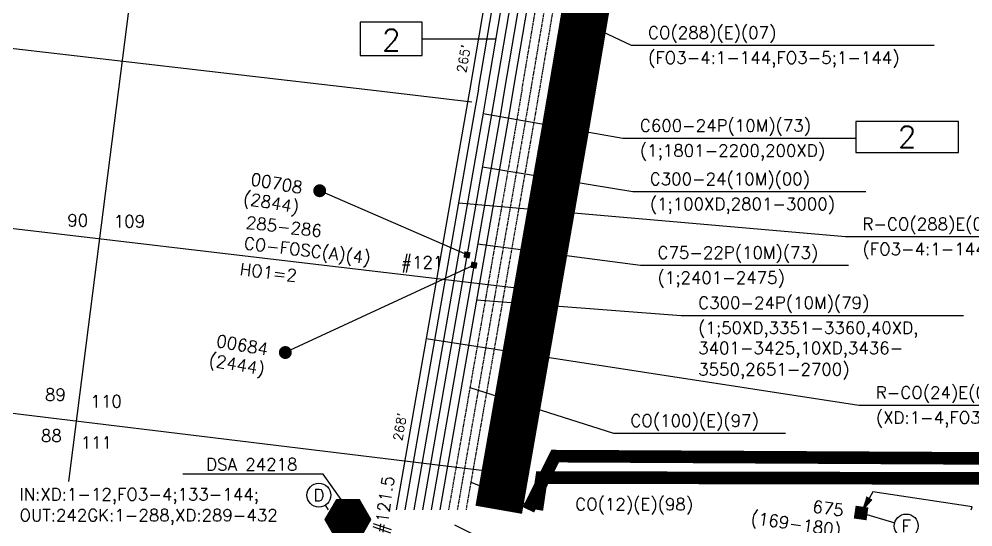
# Model space of a CAD drawing. Header units: inches. Extents: x 29 to 22121, y 36 to 12095.
# Drawn here: x 1783 to 2504, y 1200 to 1584 of the extents above; entities that cross this region are included whole.
import ezdxf
from ezdxf.enums import TextEntityAlignment as Align

# ---------------------------------------------------------------- set-up
doc = ezdxf.new("R2010")
doc.units = ezdxf.units.IN
doc.header["$MEASUREMENT"] = 0
doc.linetypes.add('DASHDOT', pattern=[1, 0.5, -0.25, 0, -0.25])
doc.linetypes.add('DSABND', pattern=[0.25, 0.05, -0.2])
for name, color, linetype in [('BSA', 141, 'Continuous'), ('CNOPP', 3, 'Continuous'), ('DSABNDY', 90, 'DSABND'), ('DSAESITE', 90, 'Continuous'), ('ECNT', 3, 'Continuous'), ('EFO', 50, 'DASHDOT'), ('EPLNT', 50, 'Continuous'), ('ERTE', 7, 'Continuous'), ('ETERM', 3, 'Continuous'), ('FOSCINFO', 142, 'Continuous'), ('HO', 142, 'Continuous'), ('PCNT', 1, 'Continuous'), ('PONFOEX', 142, 'Continuous'), ('PROPERTY', 6, 'Continuous'), ('PRTE', 3, 'Continuous'), ('ROADCL', 250, 'Continuous'), ('SUBINFO', 3, 'Continuous'), ('SUBS', 7, 'Continuous')]:
    doc.layers.add(name, color=color, linetype=linetype)
doc.styles.add('SIMP1', font='simplex.shx', dxfattribs={"height": 102})
doc.styles.add('SIMP2', font='SIMPLEX.shx', dxfattribs={"height": 180})
doc.styles.add('SIMP5', font='SIMPLEX.shx', dxfattribs={"height": 78})
doc.styles.add('SYMETEO3', font='SYMETEO.shx', dxfattribs={"height": 0.1326})
doc.linetypes.add('AERIALE', pattern='A,0.0001,["l",SYMETEO3,S=1,R=0,X=0,Y=-0.07577],-0.177,["o",SYMETEO3,S=1,R=0,X=0,Y=-0.0377],-0.177', length=0.3541)

# ---------------------------------------------------------------- blocks, each defined once
blk = doc.blocks.new('ROUTEF')
at = {"layer": 'ERTE', "style": 'SIMP2'}
blk.add_attdef('RTNO', text='', height=0.15, dxfattribs=at).set_placement((0, 0.1083), align=Align.MIDDLE)
at = {"layer": 'PRTE', "style": 'SIMP1'}
blk.add_attdef('PROUTE', text='', height=0.085, dxfattribs=at).set_placement((-0.0081, 0.3103), align=Align.MIDDLE)
blk = doc.blocks.new('DSGPONE')
at = {"layer": 'PONFOEX', "color": 143, "style": 'SIMP1'}
for tag, p in [('FACILITY', (0, 0.0873)), ('EXCNT', (0, -0.0873)), ('COUNT', (0, -0.2313))]:
    blk.add_attdef(tag, text='', height=0.084, dxfattribs=at).set_placement(p, align=Align.MIDDLE_CENTER)
blk = doc.blocks.new('RE-WSARF')
at = {"layer": 'SUBS', "const_width": 0.045}
blk.add_lwpolyline([(0.0225, 0, 1), (-0.0225, 0, 1)], format="xyb", close=True, dxfattribs=at)
at = {"layer": 'CNOPP', "style": 'SIMP1', "flags": 1}
for tag, p in [('PED', (-0.1226, 0.6018)), ('ROUTE#', (-0.1226, 0.4622))]:
    blk.add_attdef(tag, p, '', height=0.085, rotation=180, dxfattribs=at)
at = {"layer": 'CNOPP', "style": 'SIMP1'}
blk.add_attdef('CUST#', (-0.1226, 0.0435), '', height=0.085, rotation=180, dxfattribs=at)
at = {"layer": 'ECNT', "style": 'SIMP1'}
blk.add_attdef('ECNT', (-0.1226, 0.183), '', height=0.085, rotation=180, dxfattribs=at)
at = {"layer": 'PCNT', "style": 'SIMP1'}
blk.add_attdef('PCNT', (-0.1226, 0.3226), '', height=0.085, rotation=180, dxfattribs=at)
at = {"layer": 'SUBINFO', "style": 'SIMP1'}
blk.add_attdef('#L', (-0.1226, -0.0961), '', height=0.085, rotation=180, dxfattribs=at)
blk = doc.blocks.new('EDOTF')
at = {"layer": 'ETERM', "color": 3, "const_width": 0.0432}
blk.add_lwpolyline([(-0.0216, 0), (0.0216, 0)], dxfattribs=at)
blk = doc.blocks.new('SSID')
at = {"color": 0, "style": 'SIMP1', "flags": 1}
blk.add_attdef('ROUTE', text='', height=0.085, dxfattribs=at).set_placement((0, 0.1457), align=Align.MIDDLE_CENTER)
at = {"color": 0, "style": 'SIMP1'}
blk.add_attdef('TELCO', text='', height=0.085, dxfattribs=at).set_placement((0, 0), align=Align.MIDDLE)
blk = doc.blocks.new('RE-WSALF')
at = {"layer": 'SUBS', "const_width": 0.045}
blk.add_lwpolyline([(-0.0225, 0, 1), (0.0225, 0, 1)], format="xyb", close=True, dxfattribs=at)
at = {"layer": 'CNOPP', "style": 'SIMP1'}
blk.add_attdef('CUST#', text='', height=0.085, dxfattribs=at).set_placement((-0.1226, -0.0435), align=Align.RIGHT)
at = {"layer": 'CNOPP', "style": 'SIMP1', "flags": 1}
for tag, p in [('ROUTE#', (-0.1226, -0.4622)), ('PED', (-0.1226, -0.6018))]:
    blk.add_attdef(tag, text='', height=0.085, dxfattribs=at).set_placement(p, align=Align.RIGHT)
at = {"layer": 'ECNT', "style": 'SIMP1'}
blk.add_attdef('ECNT', text='', height=0.085, dxfattribs=at).set_placement((-0.1226, -0.183), align=Align.RIGHT)
at = {"layer": 'PCNT', "style": 'SIMP1'}
blk.add_attdef('PCNT', text='', height=0.085, dxfattribs=at).set_placement((-0.1226, -0.3226), align=Align.RIGHT)
at = {"layer": 'SUBINFO', "style": 'SIMP1'}
blk.add_attdef('#L', text='', height=0.085, dxfattribs=at).set_placement((-0.1226, 0.0961), align=Align.RIGHT)
blk = doc.blocks.new('DSGE')
at = {"layer": 'EPLNT', "color": 3, "style": 'SIMP1'}
for tag, p in [('FACILITY', (0, 0.0873)), ('EXCNT', (0, -0.0873)), ('COUNT', (0, -0.2313))]:
    blk.add_attdef(tag, text='', height=0.084, dxfattribs=at).set_placement(p, align=Align.MIDDLE_CENTER)
blk = doc.blocks.new('DSGFE')
at = {"layer": 'EFO', "color": 3, "style": 'SIMP1'}
for tag, p in [('FACILITY', (0, 0.0873)), ('EXCNT', (0, -0.0873)), ('COUNT', (0, -0.2313))]:
    blk.add_attdef(tag, text='', height=0.084, dxfattribs=at).set_placement(p, align=Align.MIDDLE_CENTER)
blk = doc.blocks.new('*X107')
at = {"color": 0}
for p, q in [((341161, 285918), (342215, 286972)), ((341177, 285890), (342259, 286972)), ((341182, 285983), (342171, 286972)), ((341193, 285862), (342303, 286972)), ((341210, 285834), (342347, 286972)), ((341226, 285806), (342392, 286972)), ((341242, 285778), (342436, 286972)), ((341242, 286088), (342126, 286972)), ((341258, 285750), (342480, 286972)), ((341274, 285722), (342524, 286972)), ((341290, 285694), (342568, 286972)), ((341302, 286192), (342082, 286972)), ((341307, 285666), (342613, 286972)), ((341323, 285638), (342657, 286972)), ((341339, 285610), (342701, 286972)), ((341355, 285582), (342745, 286972)), ((341363, 286297), (342038, 286972)), ((341371, 285554), (342789, 286972)), ((341388, 285526), (342834, 286972)), ((341404, 285498), (342878, 286972)), ((341420, 285470), (342922, 286972)), ((341423, 286401), (341994, 286972)), ((341436, 285442), (342958, 286964)), ((341452, 285414), (342974, 286936)), ((341468, 285386), (342990, 286908)), ((341483, 286506), (341950, 286972)), ((341485, 285358), (343006, 286880)), ((341501, 285330), (343022, 286851)), ((341517, 285302), (343038, 286823)), ((341533, 285274), (343055, 286795)), ((341544, 286611), (341905, 286972)), ((341549, 285246), (343071, 286767)), ((341565, 285218), (343087, 286739)), ((341582, 285190), (343103, 286711)), ((341598, 285162), (343119, 286683)), ((341604, 286715), (341861, 286972)), ((341614, 285134), (343136, 286655)), ((341630, 285106), (343152, 286627)), ((341665, 286820), (341817, 286972)), ((341725, 286924), (341773, 286972)), ((341646, 285078), (343168, 286599)), ((341663, 285050), (343184, 286571)), ((341679, 285022), (343200, 286543)), ((341695, 284994), (343216, 286515)), ((341711, 284966), (343233, 286487)), ((341727, 284938), (343249, 286459)), ((341743, 284910), (343265, 286431)), ((341772, 284894), (343281, 286403)), ((341816, 284894), (343297, 286375)), ((341860, 284894), (343313, 286347)), ((341904, 284894), (343330, 286319)), ((341948, 284894), (343346, 286291)), ((341993, 284894), (343362, 286263)), ((342037, 284894), (343378, 286235)), ((342081, 284894), (343394, 286207)), ((342125, 284894), (343411, 286179)), ((342169, 284894), (343427, 286151)), ((342213, 284894), (343443, 286123)), ((342258, 284894), (343459, 286095)), ((342302, 284894), (343475, 286067)), ((342346, 284894), (343491, 286039)), ((342390, 284894), (343508, 286011)), ((342434, 284894), (343524, 285983)), ((342479, 284894), (343540, 285955)), ((342523, 284894), (343540, 285911)), ((342567, 284894), (343479, 285806)), ((342611, 284894), (343419, 285701)), ((342655, 284894), (343359, 285597)), ((342700, 284894), (343298, 285492)), ((342744, 284894), (343238, 285388)), ((342788, 284894), (343178, 285283)), ((342832, 284894), (343117, 285179)), ((342876, 284894), (343057, 285074)), ((342921, 284894), (342996, 284969))]:
    blk.add_line(p, q, dxfattribs=at)
blk = doc.blocks.new('H_EX')
at = {"layer": 'DSAESITE', "color": 92}
blk.add_lwpolyline([(-0.0802, 0.1388), (-0.1603, 0), (-0.0802, -0.1388), (0.0802, -0.1388), (0.1603, 0), (0.0802, 0.1388)], close=True, dxfattribs=at)
at = {"layer": 'DSAESITE', "color": 92, "xscale": 0.0001336, "yscale": 0.0001336, "zscale": 0.0001336}
blk.add_blockref('*X107', (-45.7383, -38.2006), dxfattribs=at)
blk = doc.blocks.new('ssidpon')
at = {"color": 0, "style": 'SIMP1', "flags": 1}
blk.add_attdef('ROUTE', text='', height=0.085, dxfattribs=at).set_placement((0, 0.1457), align=Align.MIDDLE_CENTER)
at = {"color": 0}
for tag, height, style, p in [('TELCO', 0.085, 'SIMP1', (0, 0)), ('TYPE', 0.065, 'SIMP5', (0, -0.1075)), ('LATITUDE', 0.035, 'SIMP5', (0, -0.1744)), ('LONGITUDE', 0.035, 'SIMP5', (0, -0.2232))]:
    blk.add_attdef(tag, text='', height=height, dxfattribs=dict(at, style=style)).set_placement(p, align=Align.MIDDLE)
blk = doc.blocks.new('rtboxf')
at = {"layer": 'ERTE', "color": 7}
blk.add_lwpolyline([(-0.0875, 0), (0.0875, 0), (0.0875, 0.2), (-0.0875, 0.2)], close=True, dxfattribs=at)
blk = doc.blocks.new('BU-WSALF')
at = {"layer": 'SUBS', "const_width": 0.09}
blk.add_lwpolyline([(0, -0.045), (0, 0.045)], dxfattribs=at)
at = {"layer": 'CNOPP', "style": 'SIMP1'}
blk.add_attdef('CUST#', text='', height=0.085, dxfattribs=at).set_placement((-0.1226, -0.0435), align=Align.RIGHT)
at = {"layer": 'CNOPP', "style": 'SIMP1', "flags": 1}
for tag, p in [('ROUTE#', (-0.1226, -0.4622)), ('PED', (-0.1226, -0.6018))]:
    blk.add_attdef(tag, text='', height=0.085, dxfattribs=at).set_placement(p, align=Align.RIGHT)
at = {"layer": 'ECNT', "style": 'SIMP1'}
blk.add_attdef('ECNT', text='', height=0.085, dxfattribs=at).set_placement((-0.1226, -0.183), align=Align.RIGHT)
at = {"layer": 'PCNT', "style": 'SIMP1'}
blk.add_attdef('PCNT', text='', height=0.085, dxfattribs=at).set_placement((-0.1226, -0.3226), align=Align.RIGHT)
at = {"layer": 'SUBINFO', "style": 'SIMP1'}
blk.add_attdef('#L', text='', height=0.085, dxfattribs=at).set_placement((-0.1226, 0.0961), align=Align.RIGHT)
blk = doc.blocks.new('PONEdotf')
at = {"layer": 'PONFOEX', "linetype": 'Continuous', "const_width": 0.0432}
blk.add_lwpolyline([(-0.0216, 0), (0.0216, 0)], dxfattribs=at)
blk = doc.blocks.new('ARROW')
blk.add_lwpolyline([(0, 0, 0, 0.048, 0), (0.12, 0, 0.048, 0.048, 0)], format="xyseb")

msp = doc.modelspace()

# ---------------------------------------------------------------- linework, layer by layer
at = {"layer": 'BSA', "const_width": 9.53, "flags": 128}
msp.add_lwpolyline([(2167.83, 1212.87), (2188.04, 1253.42), (3052.76, 1248.82)], dxfattribs=at)
at = {"layer": 'DSABNDY', "flags": 128}
msp.add_lwpolyline([(3052.76, 1235.54, 9.53, 9.53, 0), (2379.33, 1236.83, 9.53, 9.53, 0), (2177.86, 1237.22, 9.53, 9.53, 0), (2174.26, 1212.87, 9.53, 9.53, 0)], format="xyseb", dxfattribs=at)
at = {"layer": 'DSAESITE', "flags": 128}
msp.add_lwpolyline([(2026.31, 1220.51), (2012.75, 1239.79), (1906.4, 1239.79)], dxfattribs=at)
at = {"layer": 'EFO', "flags": 128}
msp.add_lwpolyline([(2163.03, 1530.76), (2229.8, 1923.19), (2240.38, 1946.62), (2276, 2155.96), (2372.53, 2709.97), (2415.88, 2999.51), (2461.29, 3245.55), (2469.95, 3318.83, 0.094328), (2444.23, 3482.92), (2444.64, 3595.2), (2447.51, 3637.79), (2454.1, 3662.69)], format="xyb", dxfattribs=at)
for points in [[(2239.9, 1929.75), (2236.07, 1921.28), (2169.62, 1530.76)], [(2229.8, 1923.19), (2240.6, 1909.18), (2176.21, 1530.76)], [(2163.03, 1530.76), (2159.48, 1509.88), (2107.48, 1212.87)], [(2169.62, 1530.76), (2165.88, 1508.78), (2114.08, 1212.87)], [(2176.21, 1530.76), (2172.29, 1507.67), (2120.67, 1212.87)]]:
    msp.add_lwpolyline(points, dxfattribs=at)
at = {"layer": 'EFO', "color": 3, "linetype": 'Continuous'}
for points in [[(2123.64, 1305.18), (2232.22, 1270.72), (2362.33, 1270.72)], [(2124.32, 1233.66), (2176.98, 1212.87)], [(2112.06, 1201.37), (2166.96, 1173.76), (2299.26, 1173.76)]]:
    msp.add_lwpolyline(points, dxfattribs=at)
at = {"layer": 'EPLNT', "flags": 128}
msp.add_lwpolyline([(2447.38, 3662.69), (2441.07, 3638.85), (2438.14, 3595.43), (2437.72, 3481.8, -0.094824), (2463.47, 3319.31), (2454.86, 3246.53), (2409.47, 3000.58), (2366.12, 2711.01), (2269.6, 2157.06), (2234.12, 1948.54), (2223.54, 1925.1), (2156.44, 1530.76)], format="xyb", dxfattribs=at)
for points in [[(2362.56, 2775.02), (2353.28, 2713.09), (2256.79, 2159.27), (2221.58, 1952.36), (2211, 1928.93), (2143.25, 1530.76)], [(2353.08, 2755.59), (2346.87, 2714.13), (2250.38, 2160.37), (2215.31, 1954.28), (2204.73, 1930.84), (2136.66, 1530.76)], [(2273.7, 2218.5), (2263.19, 2158.17), (2227.85, 1950.45), (2217.27, 1927.02), (2149.84, 1530.76)], [(2136.66, 1530.76), (2133.86, 1514.3), (2081.09, 1212.87)], [(2143.25, 1530.76), (2140.26, 1513.2), (2087.69, 1212.87)], [(2149.84, 1530.76), (2146.67, 1512.09), (2094.28, 1212.87)], [(2156.44, 1530.76), (2153.07, 1510.99), (2100.88, 1212.87)]]:
    msp.add_lwpolyline(points, dxfattribs=at)
at = {"layer": 'EPLNT', "color": 3, "linetype": 'Continuous'}
for points in [[(2133.55, 1512.55), (2239.39, 1493.84), (2415.53, 1493.84)], [(2133.08, 1472.18), (2246.88, 1453.48), (2423.02, 1453.48)], [(2129.47, 1413.85), (2252.72, 1397.8), (2410.01, 1397.8)], [(2128.68, 1371.63), (2283.47, 1359.82), (2496.88, 1359.82)]]:
    msp.add_lwpolyline(points, dxfattribs=at)
at = {"layer": 'ERTE', "linetype": 'Continuous', "flags": 128}
msp.add_lwpolyline([(2040.69, 1556.31), (2087.63, 1556.31), (2087.63, 1581.58), (2040.69, 1581.58)], close=True, dxfattribs=at)
msp.add_lwpolyline([(2087.63, 1568.94), (2143.16, 1568.94)], dxfattribs=at)
at = {"layer": 'ETERM', "linetype": 'AERIALE', "flags": 128}
for points in [[(2121.42, 1405.54), (2010, 1454.04)], [(2126.66, 1397.8), (1984.02, 1331.76)]]:
    msp.add_lwpolyline(points, dxfattribs=at)
at = {"layer": 'PONFOEX', "flags": 128}
msp.add_lwpolyline([(2130.07, 1530.76), (2198.47, 1932.76), (2209.05, 1956.19), (2243.98, 2161.47), (2255.33, 2226.65), (2249.65, 2231.91), (2334.04, 2716.21), (2377.41, 3005.94), (2422.71, 3251.39), (2431.03, 3321.72, 0.097482), (2405.21, 3476.06), (2405.65, 3596.59), (2406.56, 3610.1), (2420.49, 3662.69)], format="xyb", dxfattribs=at)
for points in [[(1991.12, 2779.34), (2029.79, 2807.28), (2335.76, 2771.6), (2327.62, 2717.24), (2242.64, 2229.54), (2248.32, 2224.28), (2237.57, 2162.58), (2202.78, 1958.1), (2192.2, 1934.67), (2123.47, 1530.76)], [(2123.47, 1530.76), (2121.05, 1516.51), (2067.89, 1212.87)], [(2130.07, 1530.76), (2127.45, 1515.41), (2074.49, 1212.87)], [(2502.71, 1212.87), (2503.36, 1215), (2428.45, 1226.38), (2420.82, 1212.87)]]:
    msp.add_lwpolyline(points, dxfattribs=at)
at = {"layer": 'PONFOEX', "color": 143, "linetype": 'Continuous'}
for points in [[(2143.93, 1612.25), (2245.53, 1564.05), (2474.76, 1564.05)], [(2115.13, 1445), (2407.69, 1419.38), (2638.22, 1419.38)], [(2090.55, 1342.27), (2417.8, 1291.99), (2924.95, 1291.99)]]:
    msp.add_lwpolyline(points, dxfattribs=at)
at = {"layer": 'PONFOEX', "linetype": 'Continuous', "flags": 128}
for points in [[(2016.8, 1212.87), (2014.43, 1216.42)], [(2419.45, 1210.43), (2444.94, 1203.11)]]:
    msp.add_lwpolyline(points, dxfattribs=at)
at = {"layer": 'PONFOEX', "linetype": 'Continuous'}
for centre in [(2009.42, 1223.93), (2453.62, 1200.62)]:
    msp.add_circle(centre, 9.03, dxfattribs=at)
at = {"layer": 'PROPERTY'}
for points in [[(1858.19, 1530.76), (2006.17, 2689.59)], [(1643.55, 1577.16), (2044.1, 1530.76)], [(1820.34, 1234.36), (1858.19, 1530.76)], [(2044.1, 1530.76), (2125.02, 1521.39)]]:
    msp.add_lwpolyline(points, dxfattribs=at)
at = {"layer": 'PROPERTY', "flags": 128}
for points in [[(1626.79, 1443.39), (2156.67, 1380.81)], [(1609.61, 1306.27), (2132.51, 1242.79)]]:
    msp.add_lwpolyline(points, dxfattribs=at)
at = {"layer": 'ROADCL', "const_width": 35.74, "flags": 128}
msp.add_lwpolyline([(2480.13, 3662.69), (2475.5, 3594.11), (2475.12, 3488.12, -0.092116), (2500.76, 3316.49), (2491.83, 3240.93), (2446.33, 2994.42), (2403.01, 2705.03), (2306.42, 2150.72), (2200.94, 1530.76)], format="xyb", dxfattribs=at)
msp.add_lwpolyline([(2200.94, 1530.76), (2196.3, 1503.53), (2145.42, 1212.87)], dxfattribs=at)

# ---------------------------------------------------------------- block references
at = {"layer": 'DSAESITE', "xscale": 108.3172554992398, "yscale": 108.3172554992398, "zscale": 108.3172554992398}
msp.add_blockref('H_EX', (2031.35, 1205.47), dxfattribs=at)
at = {"layer": 'EFO', "color": 3, "linetype": 'Continuous'}
ref = msp.add_blockref('DSGE', (2232.22, 1270.72), dxfattribs=dict(at, xscale=108.3172554992398, yscale=108.3172554992398, zscale=108.3172554992398))
ref.add_attrib('FACILITY', 'CO(100)(E)(97)', (2245, 1275.63), dxfattribs={"layer": 'EPLNT', "color": 3, "linetype": 'Continuous', "height": 9.207, "style": 'SIMP1'})
ref = msp.add_blockref('DSGFE', (2190.45, 1207.55), dxfattribs=dict(at, xscale=108.3172554992398, yscale=108.3172554992398, zscale=108.3172554992398))
ref.add_attrib('FACILITY', 'CO(12)(E)(98)', (2203.23, 1212.45), dxfattribs={"color": 3, "linetype": 'Continuous', "height": 9.207, "style": 'SIMP1'})
at = {"layer": 'EPLNT', "color": 3, "linetype": 'Continuous'}
ref = msp.add_blockref('DSGE', (2239.39, 1493.84), dxfattribs=dict(at, xscale=108.3172554992398, yscale=108.3172554992398, zscale=108.3172554992398))
ref.add_attrib('FACILITY', 'C600-24P(10M)(73)', (2252.17, 1498.74), dxfattribs={"color": 3, "linetype": 'Continuous', "height": 9.207, "style": 'SIMP1'})
ref.add_attrib('EXCNT', '(1;1801-2200,200XD)', (2252.17, 1479.84), dxfattribs={"color": 3, "linetype": 'Continuous', "height": 9.207, "style": 'SIMP1'})
ref = msp.add_blockref('DSGE', (2246.88, 1453.48), dxfattribs=dict(at, xscale=108.3172554992398, yscale=108.3172554992398, zscale=108.3172554992398))
ref.add_attrib('FACILITY', 'C300-24(10M)(00)', (2259.66, 1458.38), dxfattribs={"color": 3, "linetype": 'Continuous', "height": 9.207, "style": 'SIMP1'})
ref.add_attrib('EXCNT', '(1;100XD,2801-3000)', (2259.66, 1439.48), dxfattribs={"color": 3, "linetype": 'Continuous', "height": 9.207, "style": 'SIMP1'})
ref = msp.add_blockref('DSGE', (2252.72, 1397.8), dxfattribs=dict(at, xscale=108.3172554992398, yscale=108.3172554992398, zscale=108.3172554992398))
ref.add_attrib('FACILITY', 'C75-22P(10M)(73)', (2265.5, 1402.7), dxfattribs={"color": 3, "linetype": 'Continuous', "height": 9.207, "style": 'SIMP1'})
ref.add_attrib('EXCNT', '(1;2401-2475)', (2265.5, 1383.8), dxfattribs={"color": 3, "linetype": 'Continuous', "height": 9.207, "style": 'SIMP1'})
ref = msp.add_blockref('DSGE', (2283.47, 1359.82), dxfattribs=dict(at, xscale=108.3172554992398, yscale=108.3172554992398, zscale=108.3172554992398))
ref.add_attrib('FACILITY', 'C300-24P(10M)(79)', (2296.25, 1364.72), dxfattribs={"color": 3, "linetype": 'Continuous', "height": 9.207, "style": 'SIMP1'})
ref.add_attrib('EXCNT', '(1;50XD,3351-3360,40XD,', (2296.25, 1345.82), dxfattribs={"color": 3, "linetype": 'Continuous', "height": 9.207, "style": 'SIMP1'})
ref = msp.add_blockref('DSGE', (2283.47, 1344.57), dxfattribs=dict(at, xscale=108.3172554992398, yscale=108.3172554992398, zscale=108.3172554992398))
ref.add_attrib('EXCNT', '3401-3425,10XD,3436-', (2296.25, 1330.57), dxfattribs={"color": 3, "linetype": 'Continuous', "height": 9.207, "style": 'SIMP1'})
ref = msp.add_blockref('DSGE', (2283.47, 1328.47), dxfattribs=dict(at, xscale=108.3172554992398, yscale=108.3172554992398, zscale=108.3172554992398))
ref.add_attrib('EXCNT', '3550,2651-2700)', (2296.25, 1314.47), dxfattribs={"color": 3, "linetype": 'Continuous', "height": 9.207, "style": 'SIMP1'})
at = {"layer": 'ERTE', "linetype": 'Continuous', "xscale": 108.3172554992398, "yscale": 108.3172554992398, "zscale": 108.3172554992398}
for p in [(2064.16, 1556.31), (2454.28, 1483.01)]:
    msp.add_blockref('ROUTEF', p, dxfattribs=at).add_auto_attribs({'RTNO': '2'})
at = {"layer": 'ERTE', "linetype": 'Continuous', "xscale": 442.826426893951, "yscale": 117.3444155686434, "zscale": 442.826426893951}
msp.add_blockref('rtboxf', (2454.28, 1483.01), dxfattribs=at)
at = {"layer": 'ETERM'}
for p, xscale, yscale, zscale, rotation in [((2121.42, 1405.54), 108.3172554992391, 108.3172554992391, 108.3172554992391, 80.07002400082828), ((2126.66, 1397.8), 108.3172554992443, 108.3172554992443, 108.3172554992443, 80.0700240017154)]:
    msp.add_blockref('EDOTF', p, dxfattribs=dict(at, xscale=xscale, yscale=yscale, zscale=zscale, rotation=rotation))
at = {"layer": 'ETERM', "xscale": 108.3172554992398, "yscale": 108.3172554992398, "zscale": 108.3172554992398}
msp.add_blockref('SSID', (2087.54, 1399.29), dxfattribs=at).add_auto_attribs({'TELCO': '#121'})
at = {"layer": 'PONFOEX', "color": 143, "linetype": 'Continuous'}
ref = msp.add_blockref('DSGPONE', (2245.53, 1564.05), dxfattribs=dict(at, xscale=108.3172554992398, yscale=108.3172554992398, zscale=108.3172554992398))
ref.add_attrib('FACILITY', 'CO(288)(E)(07)', (2258.31, 1568.95), dxfattribs={"color": 143, "height": 9.207, "style": 'SIMP1'})
ref.add_attrib('EXCNT', '(FO3-4:1-144,FO3-5;1-144)', (2258.31, 1550.05), dxfattribs={"color": 143, "height": 9.207, "style": 'SIMP1'})
ref = msp.add_blockref('DSGPONE', (2407.69, 1419.38), dxfattribs=dict(at, xscale=108.3172554992398, yscale=108.3172554992398, zscale=108.3172554992398))
ref.add_attrib('FACILITY', 'R-CO(288)E(07)', (2420.47, 1424.28), dxfattribs={"color": 143, "height": 9.207, "style": 'SIMP1'})
ref.add_attrib('EXCNT', '(FO3-4:1-144,FO3-5;1-144)', (2420.47, 1405.38), dxfattribs={"color": 143, "height": 9.207, "style": 'SIMP1'})
ref = msp.add_blockref('DSGPONE', (2417.8, 1291.99), dxfattribs=dict(at, xscale=108.3172554992398, yscale=108.3172554992398, zscale=108.3172554992398))
ref.add_attrib('FACILITY', "R-CO(24)E(08)(1770')", (2430.58, 1296.89), dxfattribs={"color": 143, "height": 9.207, "style": 'SIMP1'})
ref.add_attrib('EXCNT', '(XD:1-4,FO3-3:113-114,FO3-3:119-120,XD:9-12,24XDGD:119-120)', (2430.58, 1277.99), dxfattribs={"color": 143, "height": 9.207, "style": 'SIMP1'})
at = {"layer": 'PONFOEX', "xscale": 108.3172554990267, "yscale": 108.3172554990267, "zscale": 108.3172554990267, "rotation": 81.94792294073696}
msp.add_blockref('ssidpon', (2059.57, 1216.6), dxfattribs=at).add_auto_attribs({'TELCO': '#121.5'})
at = {"layer": 'PONFOEX', "xscale": 108.3172554992398, "yscale": 108.3172554992398, "zscale": 108.3172554992398}
for name, rotation in [('ARROW', 60.5612115350033), ('PONEdotf', 345.1769132814218)]:
    msp.add_blockref(name, (2419.45, 1210.43), dxfattribs=dict(at, rotation=rotation))
at = {"layer": 'SUBS'}
for name, p, xscale, yscale, zscale, rotation, values in [('RE-WSALF', (2010, 1454.04), 108.3172554992408, 108.3172554992408, 108.3172554992408, 350.0700240010449, {'CUST#': '00708', 'ECNT': '(2844)'}), ('RE-WSALF', (1984.02, 1331.76), 108.3172554992408, 108.3172554992408, 108.3172554992408, 350.0700240010449, {'CUST#': '00684', 'ECNT': '(2444)'}), ('RE-WSARF', (1713.42, 1213.6), 108.3172554992402, 108.3172554992402, 108.3172554992402, 172.8587349963173, {'CUST#': '01423', 'ECNT': '(2711,2714)', '#L': '2L'})]:
    msp.add_blockref(name, p, dxfattribs=dict(at, xscale=xscale, yscale=yscale, zscale=zscale, rotation=rotation)).add_auto_attribs(values)
ref = msp.add_blockref('BU-WSALF', (2419.45, 1210.43), dxfattribs=dict(at, xscale=108.3172554992391, yscale=108.3172554992391, zscale=108.3172554992391, rotation=351.8066171559888))
ref.add_attrib('CUST#', '675', dxfattribs={"layer": 'CNOPP', "height": 9.207, "rotation": 351.80662, "style": 'SIMP1'}).set_placement((2405.63, 1207.66), align=Align.RIGHT)
ref.add_attrib('ECNT', '(169-180)', dxfattribs={"layer": 'ECNT', "color": 143, "height": 9.207, "rotation": 351.80662, "style": 'SIMP1'}).set_placement((2403.47, 1192.69), align=Align.RIGHT)

# ---------------------------------------------------------------- texts
at = {"layer": 'DSAESITE', "style": 'SIMP1'}
msp.add_text('DSA 24218', height=9.207, dxfattribs=at).set_placement((1924.13, 1239.79), align=Align.BOTTOM_LEFT)
at = {"layer": 'FOSCINFO', "color": 142, "linetype": 'Continuous', "style": 'SIMP1'}
for s, p in [('285-286', (1953.85, 1425.71)), ('CO-FOSC(A)(4)', (1952.28, 1410.02))]:
    msp.add_text(s, height=9.207, rotation=353.20138, dxfattribs=at).set_placement(p)
at = {"layer": 'HO', "color": 142, "linetype": 'Continuous', "style": 'SIMP1'}
msp.add_text('HO1=2', height=9.207, rotation=353.20138, dxfattribs=at).set_placement((1949.15, 1390.37))
at = {"layer": 'PONFOEX', "color": 143, "style": 'SIMP5'}
for s, rotation, p in [(" 265'", 80.34341, (2124.08, 1550.54)), (" 268'", 80.07002, (2075.81, 1272.21))]:
    msp.add_text(s, height=7.041, rotation=rotation, dxfattribs=at).set_placement(p, align=Align.BOTTOM_CENTER)
at = {"layer": 'PONFOEX', "color": 143, "style": 'SIMP1'}
for s, p in [('IN:XD:1-12,FO3-4;133-144;', (1782.95, 1219.93)), ('OUT:242GK:1-288,XD:289-432', (1782.95, 1204.14))]:
    msp.add_text(s, height=9.207, dxfattribs=at).set_placement(p)
at = {"layer": 'PONFOEX', "linetype": 'Continuous', "style": 'SIMP1'}
for s, p in [('D', (2009.42, 1223.93)), ('F', (2453.62, 1200.62))]:
    msp.add_text(s, height=9.21, dxfattribs=at).set_placement(p, align=Align.MIDDLE)
at = {"layer": 'PROPERTY', "style": 'SIMP1'}
for s, p in [('90', (1827.04, 1431.72)), ('109', (1866.15, 1430.9)), ('89', (1810.2, 1299.9)), ('110', (1848.53, 1294.87)), ('88', (1807.12, 1268.88)), ('111', (1841.1, 1263.72))]:
    msp.add_text(s, height=9.207, dxfattribs=at).set_placement(p, align=Align.MIDDLE)

doc.saveas('drawing.dxf')
